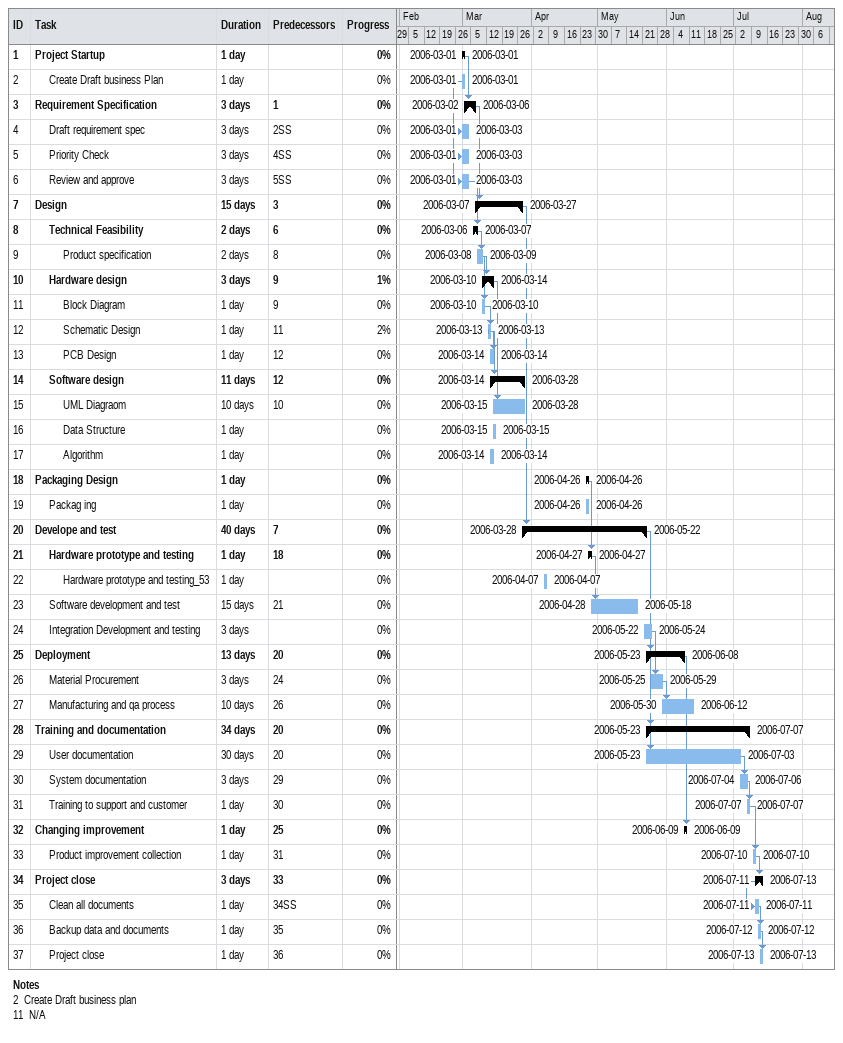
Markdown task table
| ID | Level | Task | Duration | Start | Finish | Predecessors | % complete |
|---|---|---|---|---|---|---|---|
| 1 | 1 | **Project Startup** | 1d | 2006-03-01 | 2006-03-01 |  | 0 |
| 2 | 2 | Create Draft business Plan | 1d | 2006-03-01 | 2006-03-01 |  | 0 |
| 3 | 1 | **Requirement Specification** | 3d | 2006-03-02 | 2006-03-06 | 1 | 0 |
| 4 | 2 | Draft requirement spec | 3d | 2006-03-01 | 2006-03-03 | 2SS | 0 |
| 5 | 2 | Priority Check | 3d | 2006-03-01 | 2006-03-03 | 4SS | 0 |
| 6 | 2 | Review and approve | 3d | 2006-03-01 | 2006-03-03 | 5SS | 0 |
| 7 | 1 | **Design** | 15d | 2006-03-07 | 2006-03-27 | 3 | 0 |
| 8 | 2 | **Technical Feasibility** | 2d | 2006-03-06 | 2006-03-07 | 6 | 0 |
| 9 | 3 | Product specification | 2d | 2006-03-08 | 2006-03-09 | 8 | 0 |
| 10 | 2 | **Hardware design** | 3d | 2006-03-10 | 2006-03-14 | 9 | 1 |
| 11 | 3 | Block Diagram | 1d | 2006-03-10 | 2006-03-10 | 9 | 0 |
| 12 | 3 | Schematic Design | 1d | 2006-03-13 | 2006-03-13 | 11 | 2 |
| 13 | 3 | PCB Design | 1d | 2006-03-14 | 2006-03-14 | 12 | 0 |
| 14 | 2 | **Software design** | 11d | 2006-03-14 | 2006-03-28 | 12 | 0 |
| 15 | 3 | UML Diagraom | 10d | 2006-03-15 | 2006-03-28 | 10 | 0 |
| 16 | 3 | Data Structure | 1d | 2006-03-15 | 2006-03-15 |  | 0 |
| 17 | 3 | Algorithm | 1d | 2006-03-14 | 2006-03-14 |  | 0 |
| 18 | 1 | **Packaging Design** | 1d | 2006-04-26 | 2006-04-26 |  | 0 |
| 19 | 2 | Packag ing | 1d | 2006-04-26 | 2006-04-26 |  | 0 |
| 20 | 1 | **Develope and test** | 40d | 2006-03-28 | 2006-05-22 | 7 | 0 |
| 21 | 2 | **Hardware prototype and testing** | 1d | 2006-04-27 | 2006-04-27 | 18 | 0 |
| 22 | 3 | Hardware prototype and testing_53 | 1d | 2006-04-07 | 2006-04-07 |  | 0 |
| 23 | 2 | Software development and test | 15d | 2006-04-28 | 2006-05-18 | 21 | 0 |
| 24 | 2 | Integration Development and testing | 3d | 2006-05-22 | 2006-05-24 |  | 0 |
| 25 | 1 | **Deployment** | 13d | 2006-05-23 | 2006-06-08 | 20 | 0 |
| 26 | 2 | Material Procurement | 3d | 2006-05-25 | 2006-05-29 | 24 | 0 |
| 27 | 2 | Manufacturing and qa process | 10d | 2006-05-30 | 2006-06-12 | 26 | 0 |
| 28 | 1 | **Training and documentation** | 34d | 2006-05-23 | 2006-07-07 | 20 | 0 |
| 29 | 2 | User documentation | 30d | 2006-05-23 | 2006-07-03 | 20 | 0 |
| 30 | 2 | System documentation | 3d | 2006-07-04 | 2006-07-06 | 29 | 0 |
| 31 | 2 | Training to support and customer | 1d | 2006-07-07 | 2006-07-07 | 30 | 0 |
| 32 | 1 | **Changing improvement** | 1d | 2006-06-09 | 2006-06-09 | 25 | 0 |
| 33 | 2 | Product improvement collection | 1d | 2006-07-10 | 2006-07-10 | 31 | 0 |
| 34 | 1 | **Project close** | 3d | 2006-07-11 | 2006-07-13 | 33 | 0 |
| 35 | 2 | Clean all documents | 1d | 2006-07-11 | 2006-07-11 | 34SS | 0 |
| 36 | 2 | Backup data and documents | 1d | 2006-07-12 | 2006-07-12 | 35 | 0 |
| 37 | 2 | Project close | 1d | 2006-07-13 | 2006-07-13 | 36 | 0 |

Notes
- 2: Create Draft business plan
- 11: N/A
